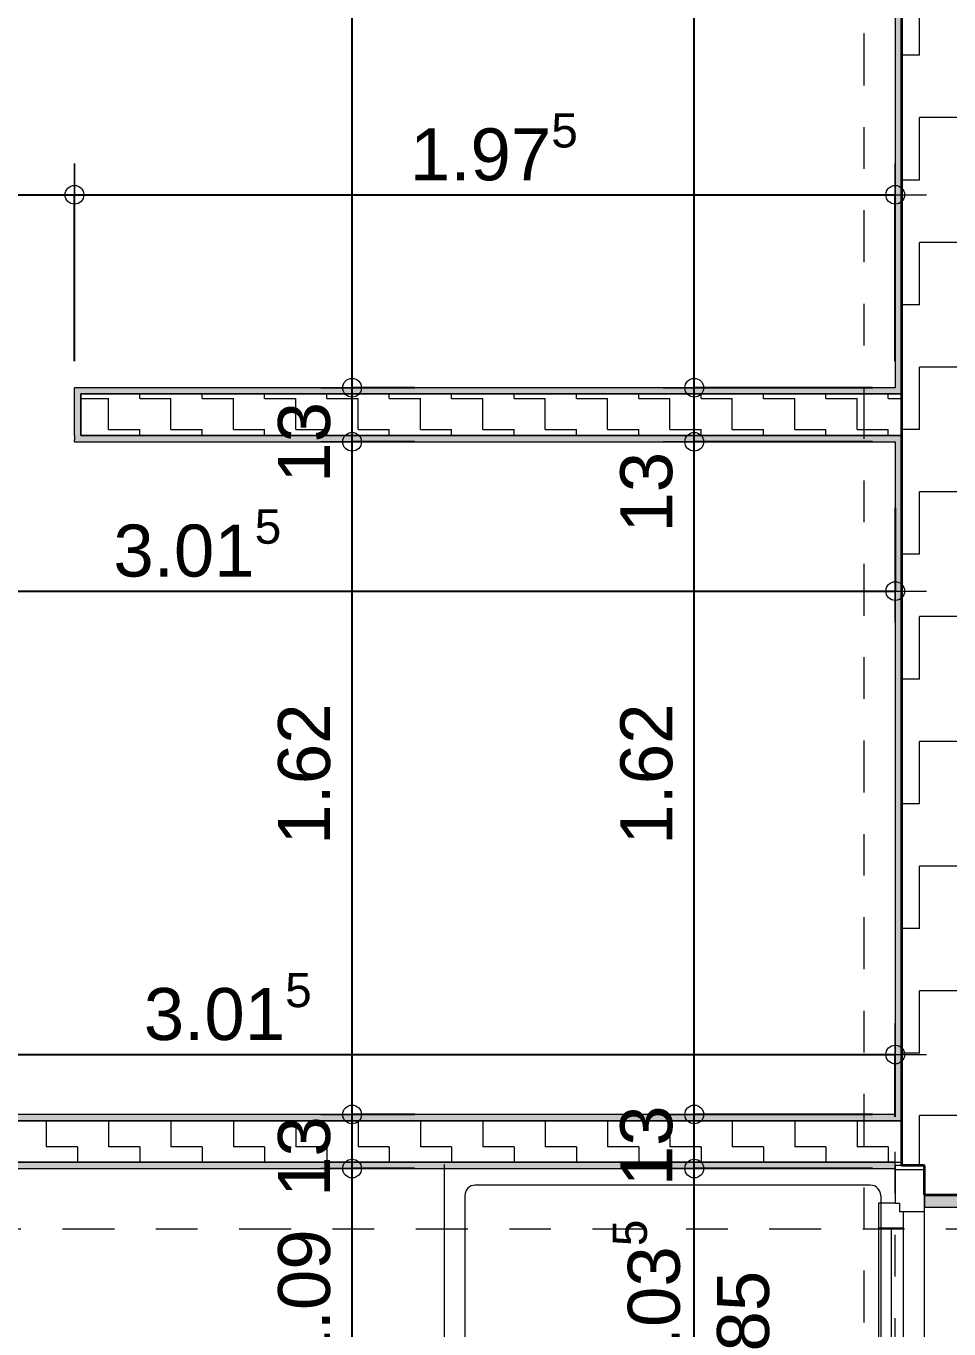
# Model space of a CAD drawing. Header units: metres. Extents: x -94.5 to -10.5, y 121.5 to 156.5.
# Drawn here: x -22.398 to -20.179, y 143.187 to 146.32 of the extents above; entities that cross this region are included whole.
import ezdxf

# ---------------------------------------------------------------- set-up
doc = ezdxf.new("R2010")
doc.units = ezdxf.units.M
doc.header["$PDMODE"] = 65
for name, pattern in [('AUSGEZOGEN', [0]), ('GETRENNT2_S10', [0.255, 0.125, -0.065, 0, -0.065]), ('VERDECKT2_S2', [0.09, 0.05, -0.04])]:
    doc.linetypes.add(name, pattern=pattern)
for name, color, linetype, lineweight in [('XR$1$Allgemein', 7, 'AUSGEZOGEN', 18), ('XR$1$Bauachsen_grob', 7, 'GETRENNT2_S10', 13), ('XR$1$Daemmung', 7, 'AUSGEZOGEN', 18), ('XR$1$Fenster', 7, 'AUSGEZOGEN', 18), ('XR$1$Hilfskonstruktion', 5, 'VERDECKT2_S2', 13), ('XR$1$Holz_Innenverkleidung', 7, 'AUSGEZOGEN', 25), ('XR$1$Leichtbauwaende', 7, 'AUSGEZOGEN', 18), ('XR$1$Sanitaer_Apparate', 250, 'AUSGEZOGEN', 18), ('XR$1$Werkplan-_Ausfuehrungsmasse', 7, 'AUSGEZOGEN', 13)]:
    doc.layers.add(name, color=color, linetype=linetype, lineweight=lineweight)
doc.styles.add('ARIAL', font='ARIAL.TTF')
doc.dimstyles.new('_DIMSTYLE_3', dxfattribs={"dimtxt": 0.125, "dimasz": 0.15, "dimexe": 0, "dimexo": 0, "dimgap": 0.0625, "dimtad": 2, "dimrnd": 0.005, "dimzin": 4, "dimdsep": 46, "dimtxsty": 'ARIAL', "dimblk1": 'ALL_ML_KREIS', "dimblk2": 'ALL_ML_KREIS', "dimsah": 1, "dimcen": 0, "dimclrd": 256, "dimclre": 256, "dimclrt": 256, "dimadec": 0, "dimazin": 0, "dimtfac": 1, "dimtdec": 0, "dimtix": 1, "dimtmove": 2, "dimatfit": 3, "dimfxl": 0, "dimtzin": 0, "dimlwd": 0, "dimlwe": -1, "dimarcsym": 0})
doc.dimstyles.new('_DIMSTYLE_6', dxfattribs={"dimtxt": 0.125, "dimasz": 0.15, "dimexe": 0, "dimexo": 0, "dimgap": 0.0625, "dimtad": 2, "dimdec": 1, "dimlfac": 100, "dimrnd": 0.5, "dimzin": 4, "dimdsep": 46, "dimtxsty": 'ARIAL', "dimblk1": 'ALL_ML_KREIS', "dimblk2": 'ALL_ML_KREIS', "dimsah": 1, "dimcen": 0, "dimclrd": 256, "dimclre": 256, "dimclrt": 256, "dimadec": 0, "dimazin": 0, "dimtfac": 1, "dimtdec": 0, "dimtix": 1, "dimtmove": 2, "dimatfit": 3, "dimfxl": 0, "dimtvp": 1.2, "dimtzin": 0, "dimlwd": 0, "dimlwe": -1, "dimarcsym": 0})
doc.dimstyles.new('_DIMSTYLE_7', dxfattribs={"dimtxt": 0.125, "dimasz": 0.15, "dimexe": 0, "dimexo": 0, "dimgap": 0.0625, "dimtad": 2, "dimdec": 3, "dimrnd": 0.005, "dimzin": 4, "dimdsep": 46, "dimtxsty": 'ARIAL', "dimblk1": 'ALL_ML_KREIS', "dimblk2": 'ALL_ML_KREIS', "dimsah": 1, "dimcen": 0, "dimclrd": 256, "dimclre": 256, "dimclrt": 256, "dimadec": 0, "dimazin": 0, "dimtfac": 1, "dimtdec": 0, "dimtix": 1, "dimtmove": 2, "dimatfit": 3, "dimfxl": 0, "dimtzin": 0, "dimlwd": 0, "dimlwe": -1, "dimarcsym": 0})
doc.dimstyles.new('_DIMSTYLE_9', dxfattribs={"dimtxt": 0.125, "dimasz": 0.15, "dimexe": 0, "dimexo": 0, "dimgap": 0.0625, "dimtad": 2, "dimdec": 1, "dimlfac": 100, "dimrnd": 0.5, "dimzin": 4, "dimdsep": 46, "dimtxsty": 'ARIAL', "dimblk1": 'ALL_ML_KREIS', "dimblk2": 'ALL_ML_KREIS', "dimsah": 1, "dimcen": 0, "dimclrd": 256, "dimclre": 256, "dimclrt": 256, "dimadec": 0, "dimazin": 0, "dimtfac": 1, "dimtdec": 0, "dimtix": 1, "dimtmove": 2, "dimatfit": 3, "dimfxl": 0, "dimtzin": 0, "dimlwd": 0, "dimlwe": -1, "dimarcsym": 0})

# ---------------------------------------------------------------- blocks, each defined once
blk = doc.blocks.new('ALL_ML_KREIS')
at = {"color": 0, "linetype": 'ByBlock', "lineweight": -2}
for p, q in [((0, -0.5), (0, 0.5)), ((-1, 0), (0.5, 0))]:
    blk.add_line(p, q, dxfattribs=at)
blk.add_circle((0, 0), 0.15, dxfattribs=at)
blk = doc.blocks.new('*D42')
at = {"layer": 'DEFPOINTS'}
for p in [(-24.9291, 147.6731), (-20.3081, 145.4457), (-24.9291, 145.278)]:
    blk.add_point(p, dxfattribs=at)
at = {"layer": 'XR$1$Werkplan-_Ausfuehrungsmasse', "lineweight": -2}
for p, q in [((-24.9291, 147.6731), (-24.9291, 147.6731)), ((-24.9291, 147.6731), (-20.3081, 147.6731)), ((-20.3081, 147.6731), (-20.3081, 147.6731))]:
    blk.add_line(p, q, dxfattribs=at)
at = {"layer": 'XR$1$Werkplan-_Ausfuehrungsmasse', "xscale": 0.15, "yscale": 0.15, "zscale": 0.15, "rotation": 180}
blk.add_blockref('ALL_ML_KREIS', (-24.9291, 147.6731), dxfattribs=at)
at = {"layer": 'XR$1$Werkplan-_Ausfuehrungsmasse', "xscale": 0.15, "yscale": 0.15, "zscale": 0.15}
blk.add_blockref('ALL_ML_KREIS', (-20.3081, 147.6731), dxfattribs=at)
at = {"layer": 'XR$1$Werkplan-_Ausfuehrungsmasse', "insert": (-22.6089, 147.7877), "char_height": 0.125, "width": 0.5, "attachment_point": 5, "style": 'ARIAL'}
blk.add_mtext('\\A1;{\\A1;{4.62\\H0.082500;\\S^ ;}}', dxfattribs=at)
blk = doc.blocks.new('*D43')
at = {"layer": 'DEFPOINTS'}
for p in [(-19.9881, 149.458), (-20.3081, 147.6731), (-20.3081, 145.4457)]:
    blk.add_point(p, dxfattribs=at)
at = {"layer": 'XR$1$Werkplan-_Ausfuehrungsmasse', "lineweight": -2}
for p, q in [((-20.3081, 147.6731), (-20.3081, 147.6731)), ((-20.3081, 147.6731), (-19.9881, 147.6731)), ((-19.9881, 147.6731), (-19.9881, 147.6731))]:
    blk.add_line(p, q, dxfattribs=at)
at = {"layer": 'XR$1$Werkplan-_Ausfuehrungsmasse', "xscale": 0.15, "yscale": 0.15, "zscale": 0.15, "rotation": 180}
blk.add_blockref('ALL_ML_KREIS', (-20.3081, 147.6731), dxfattribs=at)
at = {"layer": 'XR$1$Werkplan-_Ausfuehrungsmasse', "xscale": 0.15, "yscale": 0.15, "zscale": 0.15}
blk.add_blockref('ALL_ML_KREIS', (-19.9881, 147.6731), dxfattribs=at)
at = {"layer": 'XR$1$Werkplan-_Ausfuehrungsmasse', "insert": (-20.486, 147.7878), "char_height": 0.125, "width": 0.5, "attachment_point": 5, "style": 'ARIAL'}
blk.add_mtext('\\A1;{\\A1;{32\\H0.082500;\\S^ ;}}', dxfattribs=at)
blk = doc.blocks.new('*D62')
at = {"layer": 'DEFPOINTS'}
for p in [(-23.162, 145.9147), (-23.162, 145.4457), (-22.282, 145.4457)]:
    blk.add_point(p, dxfattribs=at)
at = {"layer": 'XR$1$Werkplan-_Ausfuehrungsmasse', "lineweight": -2}
for p, q in [((-23.162, 145.5147), (-23.162, 145.9147)), ((-23.162, 145.9147), (-22.282, 145.9147)), ((-22.282, 145.5147), (-22.282, 145.9147))]:
    blk.add_line(p, q, dxfattribs=at)
at = {"layer": 'XR$1$Werkplan-_Ausfuehrungsmasse', "xscale": 0.15, "yscale": 0.15, "zscale": 0.15, "rotation": 180}
blk.add_blockref('ALL_ML_KREIS', (-23.162, 145.9147), dxfattribs=at)
at = {"layer": 'XR$1$Werkplan-_Ausfuehrungsmasse', "xscale": 0.15, "yscale": 0.15, "zscale": 0.15}
blk.add_blockref('ALL_ML_KREIS', (-22.282, 145.9147), dxfattribs=at)
at = {"layer": 'XR$1$Werkplan-_Ausfuehrungsmasse', "insert": (-22.7278, 146.0293), "char_height": 0.125, "width": 0.5, "attachment_point": 5, "style": 'ARIAL'}
blk.add_mtext('\\A1;{\\A1;{88\\H0.082500;\\S^ ;}}', dxfattribs=at)
at = {"layer": 'XR$1$Werkplan-_Ausfuehrungsmasse', "insert": (-22.8878, 145.8599), "char_height": 0.125, "width": 0.00625, "attachment_point": 1, "line_spacing_factor": 0.60241, "style": 'ARIAL'}
blk.add_mtext('\\A1;{2.10\\H0.082500;\\S^ ;}', dxfattribs=at)
blk = doc.blocks.new('*D63')
at = {"layer": 'DEFPOINTS'}
for p in [(-22.282, 145.9147), (-22.282, 145.4457), (-20.3081, 145.4457)]:
    blk.add_point(p, dxfattribs=at)
at = {"layer": 'XR$1$Werkplan-_Ausfuehrungsmasse', "lineweight": -2}
for p, q in [((-22.282, 145.5147), (-22.282, 145.9147)), ((-22.282, 145.9147), (-20.3081, 145.9147)), ((-20.3081, 145.5147), (-20.3081, 145.9147))]:
    blk.add_line(p, q, dxfattribs=at)
at = {"layer": 'XR$1$Werkplan-_Ausfuehrungsmasse', "xscale": 0.15, "yscale": 0.15, "zscale": 0.15, "rotation": 180}
blk.add_blockref('ALL_ML_KREIS', (-22.282, 145.9147), dxfattribs=at)
at = {"layer": 'XR$1$Werkplan-_Ausfuehrungsmasse', "xscale": 0.15, "yscale": 0.15, "zscale": 0.15}
blk.add_blockref('ALL_ML_KREIS', (-20.3081, 145.9147), dxfattribs=at)
at = {"layer": 'XR$1$Werkplan-_Ausfuehrungsmasse', "insert": (-21.2733, 146.0293), "char_height": 0.125, "width": 0.625, "attachment_point": 5, "style": 'ARIAL'}
blk.add_mtext('\\A1;{\\A1;{1.97\\H0.082500;\\S5^ ;}}', dxfattribs=at)
blk = doc.blocks.new('*D67')
at = {"layer": 'DEFPOINTS'}
for p in [(-23.3221, 145.3207), (-20.3081, 145.3207), (-23.3221, 144.9617)]:
    blk.add_point(p, dxfattribs=at)
at = {"layer": 'XR$1$Werkplan-_Ausfuehrungsmasse', "lineweight": -2}
for p, q in [((-23.3221, 145.1617), (-23.3221, 144.9617)), ((-20.3081, 145.1617), (-20.3081, 144.9617)), ((-23.3221, 144.9617), (-20.3081, 144.9617))]:
    blk.add_line(p, q, dxfattribs=at)
at = {"layer": 'XR$1$Werkplan-_Ausfuehrungsmasse', "xscale": 0.15, "yscale": 0.15, "zscale": 0.15, "rotation": 180}
blk.add_blockref('ALL_ML_KREIS', (-23.3221, 144.9617), dxfattribs=at)
at = {"layer": 'XR$1$Werkplan-_Ausfuehrungsmasse', "xscale": 0.15, "yscale": 0.15, "zscale": 0.15}
blk.add_blockref('ALL_ML_KREIS', (-20.3081, 144.9617), dxfattribs=at)
at = {"layer": 'XR$1$Werkplan-_Ausfuehrungsmasse', "insert": (-21.9865, 145.0764), "char_height": 0.125, "width": 0.625, "attachment_point": 5, "style": 'ARIAL'}
blk.add_mtext('\\A1;{\\A1;{3.01\\H0.082500;\\S5^ ;}}', dxfattribs=at)
blk = doc.blocks.new('*D105')
at = {"layer": 'DEFPOINTS'}
for p in [(-23.3221, 143.8472), (-23.3221, 143.703), (-20.3081, 143.703)]:
    blk.add_point(p, dxfattribs=at)
at = {"layer": 'XR$1$Werkplan-_Ausfuehrungsmasse', "lineweight": -2}
for p, q in [((-23.3221, 143.6972), (-23.3221, 143.8472)), ((-23.3221, 143.8472), (-20.3081, 143.8472)), ((-20.3081, 143.6972), (-20.3081, 143.8472))]:
    blk.add_line(p, q, dxfattribs=at)
at = {"layer": 'XR$1$Werkplan-_Ausfuehrungsmasse', "xscale": 0.15, "yscale": 0.15, "zscale": 0.15, "rotation": 180}
blk.add_blockref('ALL_ML_KREIS', (-23.3221, 143.8472), dxfattribs=at)
at = {"layer": 'XR$1$Werkplan-_Ausfuehrungsmasse', "xscale": 0.15, "yscale": 0.15, "zscale": 0.15}
blk.add_blockref('ALL_ML_KREIS', (-20.3081, 143.8472), dxfattribs=at)
at = {"layer": 'XR$1$Werkplan-_Ausfuehrungsmasse', "insert": (-21.9133, 143.9619), "char_height": 0.125, "width": 0.625, "attachment_point": 5, "style": 'ARIAL'}
blk.add_mtext('\\A1;{\\A1;{3.01\\H0.082500;\\S5^ ;}}', dxfattribs=at)
blk = doc.blocks.new('COMPLEXOBJECT_7')
at = {"layer": 'XR$1$Bauachsen_grob', "color": 8}
for p, q in [((-20.3831, 124.5024), (-20.3831, 153.5024)), ((-80.9611, 143.428), (-13.4611, 143.428))]:
    blk.add_line(p, q, dxfattribs=at)
blk = doc.blocks.new('*D434')
at = {"layer": 'DEFPOINTS'}
for p in [(-19.9881, 149.458), (-23.1271, 130.838), (-14.4041, 130.838)]:
    blk.add_point(p, dxfattribs=at)
at = {"layer": 'XR$1$Werkplan-_Ausfuehrungsmasse', "lineweight": -2}
for p, q in [((-17.3041, 149.458), (-14.4041, 149.458)), ((-14.4041, 130.838), (-14.4041, 149.458)), ((-17.3041, 130.838), (-14.4041, 130.838))]:
    blk.add_line(p, q, dxfattribs=at)
at = {"layer": 'XR$1$Werkplan-_Ausfuehrungsmasse', "xscale": 0.15, "yscale": 0.15, "zscale": 0.15}
for p, rotation in [((-14.4041, 149.458), 90), ((-14.4041, 130.838), 270)]:
    blk.add_blockref('ALL_ML_KREIS', p, dxfattribs=dict(at, rotation=rotation))
at = {"layer": 'XR$1$Werkplan-_Ausfuehrungsmasse', "insert": (-14.5187, 140.0229), "char_height": 0.125, "width": 0.625, "attachment_point": 5, "rotation": 90, "style": 'ARIAL'}
blk.add_mtext('\\A1;{\\A1;{18.62\\H0.082500;\\S^ ;}}', dxfattribs=at)
blk = doc.blocks.new('COMPLEXOBJECT_14')
at = {"layer": 'XR$1$Sanitaer_Apparate', "color": 7, "lineweight": 13}
for p, q in [((-21.3931, 143.583), (-21.3931, 142.478)), ((-20.3681, 143.533), (-21.3181, 143.533)), ((-21.3431, 143.508), (-21.3431, 142.553)), ((-20.3431, 143.508), (-20.3431, 142.553)), ((-20.8531, 142.998), (-20.8331, 142.998)), ((-20.8531, 142.5149), (-20.8531, 142.998)), ((-20.8331, 142.5158), (-20.8331, 142.998)), ((-21.3181, 142.528), (-20.8531, 142.528)), ((-20.8331, 142.528), (-20.3681, 142.528))]:
    blk.add_line(p, q, dxfattribs=at)
for centre, radius in [((-20.8431, 142.978), 0.1), ((-20.8424, 142.498), 0.02)]:
    blk.add_circle(centre, radius, dxfattribs=at)
for centre, start, end in [((-21.3181, 143.508), 90, 180), ((-20.3681, 143.508), 0, 90), ((-21.3181, 142.553), 180, 270), ((-20.3681, 142.553), 270, 0)]:
    blk.add_arc(centre, 0.025, start, end, dxfattribs=at)
blk = doc.blocks.new('*D468')
at = {"layer": 'DEFPOINTS'}
for p in [(-20.3081, 143.573), (-20.7914, 142.54), (-20.2381, 142.54)]:
    blk.add_point(p, dxfattribs=at)
at = {"layer": 'XR$1$Werkplan-_Ausfuehrungsmasse', "lineweight": -2}
for p, q in [((-20.3631, 143.573), (-20.7914, 143.573)), ((-20.7914, 142.54), (-20.7914, 143.573)), ((-20.3631, 142.54), (-20.7914, 142.54))]:
    blk.add_line(p, q, dxfattribs=at)
at = {"layer": 'XR$1$Werkplan-_Ausfuehrungsmasse', "xscale": 0.15, "yscale": 0.15, "zscale": 0.15}
for p, rotation in [((-20.7914, 143.573), 90), ((-20.7914, 142.54), 270)]:
    blk.add_blockref('ALL_ML_KREIS', p, dxfattribs=dict(at, rotation=rotation))
at = {"layer": 'XR$1$Werkplan-_Ausfuehrungsmasse', "insert": (-20.9061, 143.2483), "char_height": 0.125, "width": 0.625, "attachment_point": 5, "rotation": 90, "style": 'ARIAL'}
blk.add_mtext('\\A1;{\\A1;{1.03\\H0.082500;\\S5^ ;}}', dxfattribs=at)
at = {"layer": 'XR$1$Werkplan-_Ausfuehrungsmasse', "insert": (-20.7366, 143.1329), "char_height": 0.125, "width": 0.00625, "attachment_point": 1, "rotation": 90, "line_spacing_factor": 0.60241, "style": 'ARIAL'}
blk.add_mtext('\\A1;{85\\H0.082500;\\S^ ;}', dxfattribs=at)
blk = doc.blocks.new('*D469')
at = {"layer": 'DEFPOINTS'}
for p in [(-20.3081, 143.703), (-20.7914, 143.573), (-20.3081, 143.573)]:
    blk.add_point(p, dxfattribs=at)
at = {"layer": 'XR$1$Werkplan-_Ausfuehrungsmasse', "lineweight": -2}
for p, q in [((-20.3631, 143.703), (-20.7914, 143.703)), ((-20.7914, 143.573), (-20.7914, 143.703)), ((-20.3631, 143.573), (-20.7914, 143.573))]:
    blk.add_line(p, q, dxfattribs=at)
at = {"layer": 'XR$1$Werkplan-_Ausfuehrungsmasse', "xscale": 0.15, "yscale": 0.15, "zscale": 0.15}
for p, rotation in [((-20.7914, 143.703), 90), ((-20.7914, 143.573), 270)]:
    blk.add_blockref('ALL_ML_KREIS', p, dxfattribs=dict(at, rotation=rotation))
at = {"layer": 'XR$1$Werkplan-_Ausfuehrungsmasse', "insert": (-20.9061, 143.6276), "char_height": 0.125, "width": 0.5, "attachment_point": 5, "rotation": 90, "style": 'ARIAL'}
blk.add_mtext('\\A1;{\\A1;{13\\H0.082500;\\S^ ;}}', dxfattribs=at)
blk = doc.blocks.new('*D470')
at = {"layer": 'DEFPOINTS'}
for p in [(-20.3081, 145.3207), (-20.7914, 143.703), (-20.3081, 143.703)]:
    blk.add_point(p, dxfattribs=at)
at = {"layer": 'XR$1$Werkplan-_Ausfuehrungsmasse', "lineweight": -2}
for p, q in [((-20.3631, 145.3207), (-20.7914, 145.3207)), ((-20.7914, 143.703), (-20.7914, 145.3207)), ((-20.3631, 143.703), (-20.7914, 143.703))]:
    blk.add_line(p, q, dxfattribs=at)
at = {"layer": 'XR$1$Werkplan-_Ausfuehrungsmasse', "xscale": 0.15, "yscale": 0.15, "zscale": 0.15}
for p, rotation in [((-20.7914, 145.3207), 90), ((-20.7914, 143.703), 270)]:
    blk.add_blockref('ALL_ML_KREIS', p, dxfattribs=dict(at, rotation=rotation))
at = {"layer": 'XR$1$Werkplan-_Ausfuehrungsmasse', "insert": (-20.906, 144.5215), "char_height": 0.125, "width": 0.5, "attachment_point": 5, "rotation": 90, "style": 'ARIAL'}
blk.add_mtext('\\A1;{\\A1;{1.62\\H0.082500;\\S^ ;}}', dxfattribs=at)
blk = doc.blocks.new('*D471')
at = {"layer": 'DEFPOINTS'}
for p in [(-20.3081, 145.4507), (-20.7914, 145.3207), (-20.3081, 145.3207)]:
    blk.add_point(p, dxfattribs=at)
at = {"layer": 'XR$1$Werkplan-_Ausfuehrungsmasse', "lineweight": -2}
for p, q in [((-20.3631, 145.4507), (-20.7914, 145.4507)), ((-20.7914, 145.3207), (-20.7914, 145.4507)), ((-20.3631, 145.3207), (-20.7914, 145.3207))]:
    blk.add_line(p, q, dxfattribs=at)
at = {"layer": 'XR$1$Werkplan-_Ausfuehrungsmasse', "xscale": 0.15, "yscale": 0.15, "zscale": 0.15}
for p, rotation in [((-20.7914, 145.4507), 90), ((-20.7914, 145.3207), 270)]:
    blk.add_blockref('ALL_ML_KREIS', p, dxfattribs=dict(at, rotation=rotation))
at = {"layer": 'XR$1$Werkplan-_Ausfuehrungsmasse', "insert": (-20.9061, 145.1994), "char_height": 0.125, "width": 0.5, "attachment_point": 5, "rotation": 90, "style": 'ARIAL'}
blk.add_mtext('\\A1;{\\A1;{13\\H0.082500;\\S^ ;}}', dxfattribs=at)
blk = doc.blocks.new('*D472')
at = {"layer": 'DEFPOINTS'}
for p in [(-20.3081, 148.6581), (-20.7914, 145.4507), (-20.3081, 145.4507)]:
    blk.add_point(p, dxfattribs=at)
at = {"layer": 'XR$1$Werkplan-_Ausfuehrungsmasse', "lineweight": -2}
for p, q in [((-20.3631, 148.6581), (-20.7914, 148.6581)), ((-20.7914, 145.4507), (-20.7914, 148.6581)), ((-20.3631, 145.4507), (-20.7914, 145.4507))]:
    blk.add_line(p, q, dxfattribs=at)
at = {"layer": 'XR$1$Werkplan-_Ausfuehrungsmasse', "xscale": 0.15, "yscale": 0.15, "zscale": 0.15}
for p, rotation in [((-20.7914, 148.6581), 90), ((-20.7914, 145.4507), 270)]:
    blk.add_blockref('ALL_ML_KREIS', p, dxfattribs=dict(at, rotation=rotation))
at = {"layer": 'XR$1$Werkplan-_Ausfuehrungsmasse', "insert": (-20.9061, 147.0762), "char_height": 0.125, "width": 0.625, "attachment_point": 5, "rotation": 90, "style": 'ARIAL'}
blk.add_mtext('\\A1;{\\A1;{3.20\\H0.082500;\\S5^ ;}}', dxfattribs=at)
blk = doc.blocks.new('*D560')
at = {"layer": 'DEFPOINTS'}
for p in [(-20.3081, 143.573), (-21.6144, 142.483), (-20.3081, 142.483)]:
    blk.add_point(p, dxfattribs=at)
at = {"layer": 'XR$1$Werkplan-_Ausfuehrungsmasse', "lineweight": -2}
for p, q in [((-21.4644, 143.573), (-21.6144, 143.573)), ((-21.6144, 142.483), (-21.6144, 143.573)), ((-21.4644, 142.483), (-21.6144, 142.483))]:
    blk.add_line(p, q, dxfattribs=at)
at = {"layer": 'XR$1$Werkplan-_Ausfuehrungsmasse', "xscale": 0.15, "yscale": 0.15, "zscale": 0.15}
for p, rotation in [((-21.6144, 143.573), 90), ((-21.6144, 142.483), 270)]:
    blk.add_blockref('ALL_ML_KREIS', p, dxfattribs=dict(at, rotation=rotation))
at = {"layer": 'XR$1$Werkplan-_Ausfuehrungsmasse', "insert": (-21.729, 143.2569), "char_height": 0.125, "width": 0.5, "attachment_point": 5, "rotation": 90, "style": 'ARIAL'}
blk.add_mtext('\\A1;{\\A1;{1.09\\H0.082500;\\S^ ;}}', dxfattribs=at)
blk = doc.blocks.new('*D561')
at = {"layer": 'DEFPOINTS'}
for p in [(-20.3081, 143.703), (-21.6144, 143.573), (-20.3081, 143.573)]:
    blk.add_point(p, dxfattribs=at)
at = {"layer": 'XR$1$Werkplan-_Ausfuehrungsmasse', "lineweight": -2}
for p, q in [((-21.4644, 143.703), (-21.6144, 143.703)), ((-21.6144, 143.573), (-21.6144, 143.703)), ((-21.4644, 143.573), (-21.6144, 143.573))]:
    blk.add_line(p, q, dxfattribs=at)
at = {"layer": 'XR$1$Werkplan-_Ausfuehrungsmasse', "xscale": 0.15, "yscale": 0.15, "zscale": 0.15}
for p, rotation in [((-21.6144, 143.703), 90), ((-21.6144, 143.573), 270)]:
    blk.add_blockref('ALL_ML_KREIS', p, dxfattribs=dict(at, rotation=rotation))
at = {"layer": 'XR$1$Werkplan-_Ausfuehrungsmasse', "insert": (-21.7291, 143.6017), "char_height": 0.125, "width": 0.5, "attachment_point": 5, "rotation": 90, "style": 'ARIAL'}
blk.add_mtext('\\A1;{\\A1;{13\\H0.082500;\\S^ ;}}', dxfattribs=at)
blk = doc.blocks.new('*D562')
at = {"layer": 'DEFPOINTS'}
for p in [(-20.3081, 145.3207), (-21.6144, 143.703), (-20.3081, 143.703)]:
    blk.add_point(p, dxfattribs=at)
at = {"layer": 'XR$1$Werkplan-_Ausfuehrungsmasse', "lineweight": -2}
for p, q in [((-21.4644, 145.3207), (-21.6144, 145.3207)), ((-21.6144, 143.703), (-21.6144, 145.3207)), ((-21.4644, 143.703), (-21.6144, 143.703))]:
    blk.add_line(p, q, dxfattribs=at)
at = {"layer": 'XR$1$Werkplan-_Ausfuehrungsmasse', "xscale": 0.15, "yscale": 0.15, "zscale": 0.15}
for p, rotation in [((-21.6144, 145.3207), 90), ((-21.6144, 143.703), 270)]:
    blk.add_blockref('ALL_ML_KREIS', p, dxfattribs=dict(at, rotation=rotation))
at = {"layer": 'XR$1$Werkplan-_Ausfuehrungsmasse', "insert": (-21.729, 144.5215), "char_height": 0.125, "width": 0.5, "attachment_point": 5, "rotation": 90, "style": 'ARIAL'}
blk.add_mtext('\\A1;{\\A1;{1.62\\H0.082500;\\S^ ;}}', dxfattribs=at)
blk = doc.blocks.new('*D563')
at = {"layer": 'DEFPOINTS'}
for p in [(-20.3081, 145.4507), (-21.6144, 145.3207), (-20.3081, 145.3207)]:
    blk.add_point(p, dxfattribs=at)
at = {"layer": 'XR$1$Werkplan-_Ausfuehrungsmasse', "lineweight": -2}
for p, q in [((-21.4644, 145.4507), (-21.6144, 145.4507)), ((-21.6144, 145.3207), (-21.6144, 145.4507)), ((-21.4644, 145.3207), (-21.6144, 145.3207))]:
    blk.add_line(p, q, dxfattribs=at)
at = {"layer": 'XR$1$Werkplan-_Ausfuehrungsmasse', "xscale": 0.15, "yscale": 0.15, "zscale": 0.15}
for p, rotation in [((-21.6144, 145.4507), 90), ((-21.6144, 145.3207), 270)]:
    blk.add_blockref('ALL_ML_KREIS', p, dxfattribs=dict(at, rotation=rotation))
at = {"layer": 'XR$1$Werkplan-_Ausfuehrungsmasse', "insert": (-21.7291, 145.3194), "char_height": 0.125, "width": 0.5, "attachment_point": 5, "rotation": 90, "style": 'ARIAL'}
blk.add_mtext('\\A1;{\\A1;{13\\H0.082500;\\S^ ;}}', dxfattribs=at)
blk = doc.blocks.new('*D564')
at = {"layer": 'DEFPOINTS'}
for p in [(-20.3081, 148.6581), (-21.6144, 145.4507), (-20.3081, 145.4507)]:
    blk.add_point(p, dxfattribs=at)
at = {"layer": 'XR$1$Werkplan-_Ausfuehrungsmasse', "lineweight": -2}
for p, q in [((-21.4644, 148.6581), (-21.6144, 148.6581)), ((-21.6144, 145.4507), (-21.6144, 148.6581)), ((-21.4644, 145.4507), (-21.6144, 145.4507))]:
    blk.add_line(p, q, dxfattribs=at)
at = {"layer": 'XR$1$Werkplan-_Ausfuehrungsmasse', "xscale": 0.15, "yscale": 0.15, "zscale": 0.15}
for p, rotation in [((-21.6144, 148.6581), 90), ((-21.6144, 145.4507), 270)]:
    blk.add_blockref('ALL_ML_KREIS', p, dxfattribs=dict(at, rotation=rotation))
at = {"layer": 'XR$1$Werkplan-_Ausfuehrungsmasse', "insert": (-21.7291, 147.0762), "char_height": 0.125, "width": 0.625, "attachment_point": 5, "rotation": 90, "style": 'ARIAL'}
blk.add_mtext('\\A1;{\\A1;{3.20\\H0.082500;\\S5^ ;}}', dxfattribs=at)

msp = doc.modelspace()

# ---------------------------------------------------------------- hatches: boundary and pattern name
at = {"layer": 'XR$1$Allgemein', "lineweight": 13}
msp.add_hatch(color=8, dxfattribs=at).paths.add_polyline_path([(-20.0931, 143.51), (-20.2381, 143.51), (-20.2381, 143.48), (-20.0931, 143.48), (-20.0581, 143.48), (-20.0181, 143.48), (-19.9881, 143.48), (-19.9881, 143.51), (-20.0181, 143.51), (-20.0581, 143.51)])
msp.add_hatch(color=8, dxfattribs=at).paths.add_polyline_path([(-20.0931, 143.51), (-20.2381, 143.51), (-20.2381, 143.48), (-20.0931, 143.48), (-20.0581, 143.48), (-20.0181, 143.48), (-19.9881, 143.48), (-19.9881, 143.51), (-20.0181, 143.51), (-20.0581, 143.51)])
at = {"layer": 'XR$1$Daemmung', "lineweight": 13}
h = msp.add_hatch(dxfattribs=at)
h.set_pattern_fill('MUSTER', color=256, scale=0.15, angle=90, style=0, pattern_type=2)
h.set_pattern_definition([(90, (-0.3, 0.3), (-0.15, 0.15), [0.15, -0.15]), (180, (-0.3, 0.3), (-0.15, -0.15), [0.15, -0.15])])
h.paths.add_polyline_path([(-20.0931, 143.51), (-20.0931, 148.8731), (-20.2931, 148.8731), (-20.2931, 143.583), (-20.2931, 143.58), (-20.2381, 143.58), (-20.2381, 143.51)], flags=0)
at = {"layer": 'XR$1$Holz_Innenverkleidung', "lineweight": 13}
for points in [[(-20.2931, 145.4357), (-20.2931, 148.6731), (-20.3081, 148.6731), (-20.3081, 145.4357)], [(-20.3081, 143.688), (-20.2931, 143.688), (-20.2931, 145.3357), (-20.3081, 145.3357)]]:
    msp.add_hatch(color=35, dxfattribs=at).paths.add_polyline_path(points)
at = {"layer": 'XR$1$Leichtbauwaende', "linetype": 'AUSGEZOGEN', "lineweight": 13}
for points in [[(-22.267, 145.4357), (-20.3081, 145.4357), (-20.3081, 145.4507), (-22.282, 145.4507), (-22.282, 145.4457), (-22.267, 145.4457)], [(-22.282, 145.3357), (-22.282, 145.3257), (-22.267, 145.3257), (-22.267, 145.4457), (-22.282, 145.4457)], [(-22.282, 145.3207), (-20.3081, 145.3207), (-20.3081, 145.3357), (-22.267, 145.3357), (-22.267, 145.3257), (-22.282, 145.3257)], [(-20.3081, 143.703), (-23.3271, 143.703), (-23.3271, 143.688), (-20.3081, 143.688)], [(-20.3081, 143.588), (-23.3271, 143.588), (-23.3271, 143.573), (-20.3081, 143.573)]]:
    msp.add_hatch(color=35, dxfattribs=at).paths.add_polyline_path(points)
h = msp.add_hatch(dxfattribs=at)
h.set_pattern_fill('MUSTER', color=256, scale=0.075, style=0, pattern_type=2)
h.set_pattern_definition([(0, (0.15, 0.15), (0.075, 0.075), [0.075, -0.075]), (90, (0.15, 0.15), (-0.075, 0.075), [0.075, -0.075])])
h.paths.add_polyline_path([(-22.267, 145.3357), (-20.2931, 145.3357), (-20.2931, 145.4357), (-22.267, 145.4357)], flags=0)
h = msp.add_hatch(dxfattribs=at)
h.set_pattern_fill('MUSTER', color=256, scale=0.075, angle=180, style=0, pattern_type=2)
h.set_pattern_definition([(180, (-0.15, -0.15), (-0.075, -0.075), [0.075, -0.075]), (270, (-0.15, -0.15), (0.075, -0.075), [0.075, -0.075])])
h.paths.add_polyline_path([(-20.2931, 143.688), (-23.3371, 143.688), (-23.3371, 143.588), (-20.2931, 143.588)], flags=0)

# ---------------------------------------------------------------- linework, layer by layer
at = {"layer": 'XR$1$Allgemein', "lineweight": 18}
for p, q in [((-20.0931, 143.51), (-20.2381, 143.51)), ((-20.2381, 143.51), (-20.2381, 143.48)), ((-20.0931, 143.51), (-20.2381, 143.51)), ((-20.2381, 143.51), (-20.2381, 143.48)), ((-20.2381, 143.48), (-20.0931, 143.48)), ((-20.2381, 143.48), (-20.0931, 143.48))]:
    msp.add_line(p, q, dxfattribs=at)
at = {"layer": 'XR$1$Daemmung', "lineweight": 35}
for p, q in [((-20.2931, 148.6731), (-20.2931, 145.4357)), ((-20.2931, 145.4357), (-20.2931, 145.3357)), ((-20.2931, 145.3357), (-20.2931, 143.688)), ((-20.2931, 143.688), (-20.2931, 143.588)), ((-20.2931, 143.588), (-20.2931, 143.583)), ((-20.2931, 143.583), (-20.2931, 143.58)), ((-20.2381, 143.58), (-20.2931, 143.58)), ((-20.2381, 143.51), (-20.2381, 143.58)), ((-20.2381, 143.51), (-20.0931, 143.51))]:
    msp.add_line(p, q, dxfattribs=at)
at = {"layer": 'XR$1$Fenster', "linetype": 'AUSGEZOGEN', "lineweight": 13}
for p, q in [((-20.3081, 143.58), (-20.3081, 143.49)), ((-20.2381, 143.58), (-20.3081, 143.58)), ((-20.2381, 143.57), (-20.3081, 143.57)), ((-20.2381, 143.47), (-20.2381, 143.58)), ((-20.3081, 143.49), (-20.3481, 143.49)), ((-20.3481, 143.49), (-20.3481, 143.43)), ((-20.3081, 143.49), (-20.2981, 143.49)), ((-20.2981, 143.49), (-20.2981, 143.47)), ((-20.2981, 143.47), (-20.2381, 143.47)), ((-20.2881, 143.43), (-20.2881, 143.47)), ((-20.2381, 142.65), (-20.2381, 143.47)), ((-20.3481, 143.43), (-20.2881, 143.43)), ((-20.3481, 143.43), (-20.3481, 142.69)), ((-20.3181, 143.43), (-20.3181, 142.69)), ((-20.2881, 142.69), (-20.2881, 143.43))]:
    msp.add_line(p, q, dxfattribs=at)
at = {"layer": 'XR$1$Hilfskonstruktion'}
msp.add_line((-20.3081, 142.5132), (-20.3081, 143.6594), dxfattribs=at)
at = {"layer": 'XR$1$Holz_Innenverkleidung', "lineweight": 18}
for p, q in [((-20.2931, 145.4357), (-20.2931, 148.6731)), ((-20.3081, 148.6581), (-20.3081, 145.4507)), ((-20.3081, 145.4357), (-20.2931, 145.4357)), ((-20.2931, 145.3357), (-20.3081, 145.3357)), ((-20.3081, 145.3207), (-20.3081, 143.703)), ((-20.2931, 143.688), (-20.2931, 145.3357)), ((-20.3081, 143.688), (-20.2931, 143.688))]:
    msp.add_line(p, q, dxfattribs=at)
at = {"layer": 'XR$1$Leichtbauwaende', "linetype": 'AUSGEZOGEN', "lineweight": 18}
for p, q in [((-22.282, 145.4457), (-22.282, 145.4507)), ((-20.3081, 145.4507), (-22.282, 145.4507)), ((-22.282, 145.4357), (-22.282, 145.4457)), ((-22.282, 145.3357), (-22.282, 145.4357)), ((-22.267, 145.4357), (-20.3081, 145.4357)), ((-20.3081, 145.4357), (-22.267, 145.4357)), ((-22.267, 145.4357), (-22.267, 145.3357)), ((-22.267, 145.3357), (-22.267, 145.4357)), ((-20.2931, 145.4357), (-20.3081, 145.4357)), ((-20.2931, 145.3357), (-20.2931, 145.4357)), ((-22.282, 145.3357), (-22.282, 145.3257)), ((-22.282, 145.3207), (-22.282, 145.3257)), ((-22.282, 145.3207), (-20.3081, 145.3207)), ((-20.3081, 145.3357), (-22.267, 145.3357)), ((-22.267, 145.3357), (-20.3081, 145.3357)), ((-20.3081, 145.3357), (-20.2931, 145.3357)), ((-20.3081, 143.688), (-23.3271, 143.688)), ((-23.3271, 143.688), (-20.3081, 143.688)), ((-20.3081, 143.703), (-23.3221, 143.703)), ((-20.2931, 143.688), (-20.3081, 143.688)), ((-20.2931, 143.588), (-20.2931, 143.688)), ((-23.3271, 143.588), (-20.3081, 143.588)), ((-20.3081, 143.588), (-23.3271, 143.588)), ((-23.3221, 143.573), (-20.3081, 143.573)), ((-20.3081, 143.588), (-20.2931, 143.588)), ((-20.3081, 143.573), (-20.3081, 143.588))]:
    msp.add_line(p, q, dxfattribs=at)

# ---------------------------------------------------------------- block references
at = {"layer": 'XR$1$Bauachsen_grob', "color": 8}
msp.add_blockref('COMPLEXOBJECT_7', (0, 0), dxfattribs=at)
at = {"layer": 'XR$1$Sanitaer_Apparate', "color": 7, "lineweight": 13}
msp.add_blockref('COMPLEXOBJECT_14', (0, 0), dxfattribs=at)

# ---------------------------------------------------------------- dimensions: what is measured, and where the dimension line sits
at = {"layer": 'XR$1$Werkplan-_Ausfuehrungsmasse'}
for base, p1, p2, dimstyle, picture, middle in [((-14.4041, 149.458), (-17.3041, 130.838), (-17.3041, 149.458), '_DIMSTYLE_3', '*D434', (-14.5187, 140.0229)), ((-21.6144, 148.6581), (-21.4644, 145.4507), (-21.4644, 148.6581), '_DIMSTYLE_7', '*D564', (-21.7291, 147.0762)), ((-20.7914, 148.6581), (-20.3631, 145.4507), (-20.3631, 148.6581), '_DIMSTYLE_7', '*D472', (-20.9061, 147.0762)), ((-21.6144, 145.4507), (-21.4644, 145.3207), (-21.4644, 145.4507), '_DIMSTYLE_6', '*D563', (-21.7291, 145.3194)), ((-20.7914, 145.4507), (-20.3631, 145.3207), (-20.3631, 145.4507), '_DIMSTYLE_6', '*D471', (-20.9061, 145.1994)), ((-21.6144, 145.3207), (-21.4644, 143.703), (-21.4644, 145.3207), '_DIMSTYLE_3', '*D562', (-21.729, 144.5215)), ((-20.7914, 145.3207), (-20.3631, 143.703), (-20.3631, 145.3207), '_DIMSTYLE_3', '*D470', (-20.906, 144.5215)), ((-20.7914, 143.703), (-20.3631, 143.573), (-20.3631, 143.703), '_DIMSTYLE_6', '*D469', (-20.9061, 143.6276)), ((-21.6144, 143.703), (-21.4644, 143.573), (-21.4644, 143.703), '_DIMSTYLE_6', '*D561', (-21.7291, 143.6017)), ((-21.6144, 143.573), (-21.4644, 142.483), (-21.4644, 143.573), '_DIMSTYLE_3', '*D560', (-21.729, 143.2569))]:
    dim = msp.add_linear_dim(base=base, p1=p1, p2=p2, angle=90, dimstyle=dimstyle, override={"dimpost": '<>', "dimclrd": 256, "dimclre": 256, "dimclrt": 256, "dimlwd": 0, "dimlwe": 65535}, dxfattribs=at)
    dim.commit()
    dim.dimension.update_dxf_attribs({"geometry": picture, "text_midpoint": middle, "dimtype": 160})
for base, p1, p2, dimstyle, picture, middle in [((-19.9881, 147.6731), (-20.3081, 147.6731), (-19.9881, 147.6731), '_DIMSTYLE_6', '*D43', (-20.486, 147.7878)), ((-20.3081, 147.6731), (-24.9291, 147.6731), (-20.3081, 147.6731), '_DIMSTYLE_3', '*D42', (-22.6089, 147.7877)), ((-20.3081, 145.9147), (-22.282, 145.5147), (-20.3081, 145.5147), '_DIMSTYLE_7', '*D63', (-21.2733, 146.0293)), ((-20.3081, 144.9617), (-23.3221, 145.1617), (-20.3081, 145.1617), '_DIMSTYLE_7', '*D67', (-21.9865, 145.0764)), ((-20.3081, 143.8472), (-23.3221, 143.6972), (-20.3081, 143.6972), '_DIMSTYLE_7', '*D105', (-21.9133, 143.9619))]:
    dim = msp.add_linear_dim(base=base, p1=p1, p2=p2, dimstyle=dimstyle, override={"dimpost": '<>', "dimclrd": 256, "dimclre": 256, "dimclrt": 256, "dimlwd": 0, "dimlwe": 65535}, dxfattribs=at)
    dim.commit()
    dim.dimension.update_dxf_attribs({"geometry": picture, "text_midpoint": middle, "dimtype": 160})
dim = msp.add_linear_dim(base=(-22.282, 145.9147), p1=(-23.162, 145.5147), p2=(-22.282, 145.5147), text='<>\\X\\A1;{2.10\\H0.082500;\\S^ ;}', dimstyle='_DIMSTYLE_9', override={"dimpost": '<>', "dimclrd": 256, "dimclre": 256, "dimclrt": 256, "dimlwd": 0, "dimlwe": 65535}, dxfattribs=at)
dim.commit()
dim.dimension.update_dxf_attribs({"geometry": '*D62', "text_midpoint": (-22.7278, 146.0293), "dimtype": 160})
dim = msp.add_linear_dim(base=(-20.7914, 143.573), p1=(-20.3631, 142.54), p2=(-20.3631, 143.573), angle=90, text='<>\\X\\A1;{85\\H0.082500;\\S^ ;}', dimstyle='_DIMSTYLE_7', override={"dimpost": '<>', "dimclrd": 256, "dimclre": 256, "dimclrt": 256, "dimlwd": 0, "dimlwe": 65535}, dxfattribs=at)
dim.commit()
dim.dimension.update_dxf_attribs({"geometry": '*D468', "text_midpoint": (-20.9061, 143.2483), "dimtype": 160})

doc.saveas('drawing.dxf')
